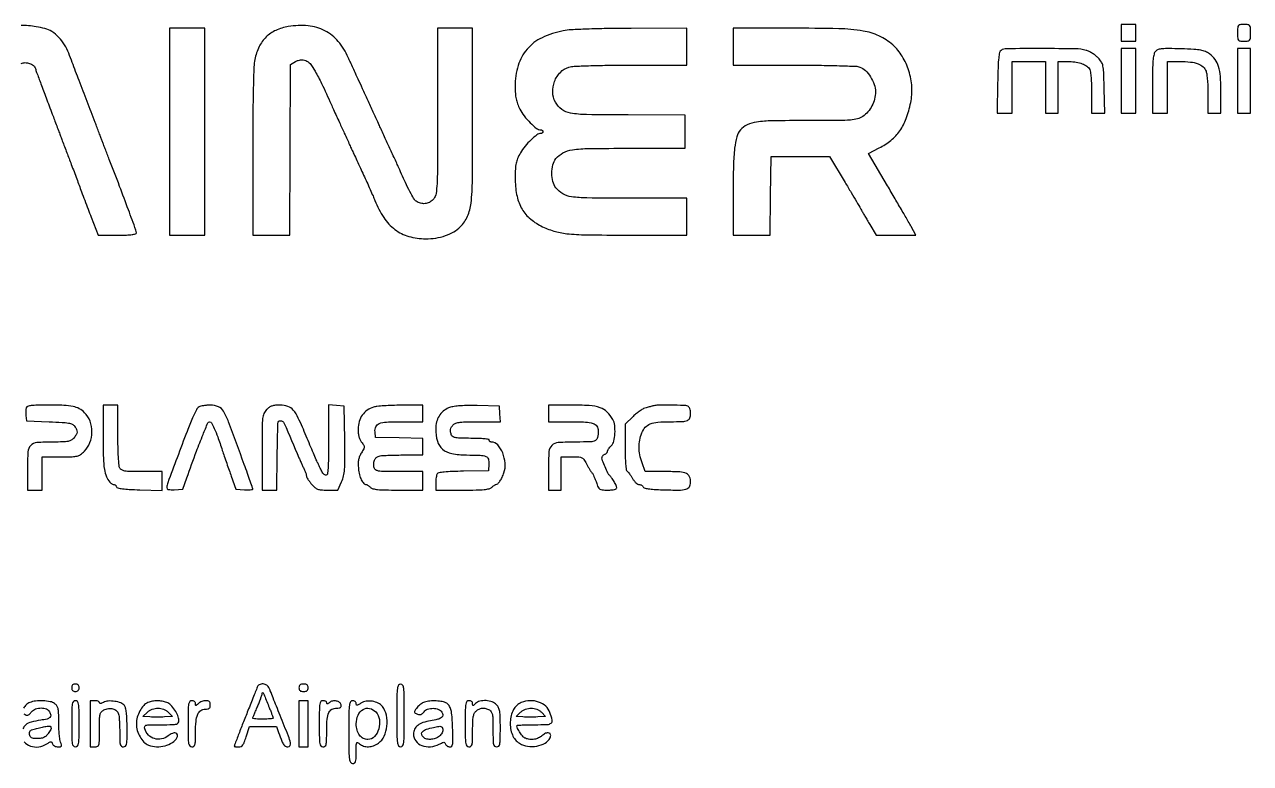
# Model space of a CAD drawing. Extents: x 23 to 201, y 13 to 268.
# Drawn here: x 100 to 156.1, y 234.5 to 268.4 of the extents above; entities that cross this region are included whole.
import ezdxf

# ---------------------------------------------------------------- set-up
doc = ezdxf.new("R2010")
doc.units = 0
doc.header["$MEASUREMENT"] = 0

msp = doc.modelspace()

# ---------------------------------------------------------------- linework, layer by layer
for points in [[(150.165, 267.9705), (150.165, 267.5898), (150.5034, 267.5898), (150.8418, 267.5898), (150.8418, 267.9705), (150.8418, 268.3512), (150.5034, 268.3512), (150.165, 268.3512)], [(106.596, 263.4444), (106.596, 258.7068), (107.3997, 258.7068), (108.2034, 258.7068), (108.2034, 263.4444), (108.2034, 268.182), (107.3997, 268.182), (106.596, 268.182)], [(150.165, 265.7709), (150.165, 264.2904), (150.5034, 264.2904), (150.8418, 264.2904), (150.8418, 265.7709), (150.8418, 267.2514), (150.5034, 267.2514), (150.165, 267.2514)], [(155.4948, 265.7709), (155.4948, 264.2904), (155.7909, 264.2904), (156.087, 264.2904), (156.087, 265.7709), (156.087, 267.2514), (155.7909, 267.2514), (155.4948, 267.2514)], [(112.518, 236.3301), (112.518, 235.2726), (112.7295, 235.2726), (112.941, 235.2726), (112.941, 236.3301), (112.941, 237.3876), (112.7295, 237.3876), (112.518, 237.3876)]]:
    msp.add_lwpolyline(points, close=True)
for points in [[(155.4948, 267.9705, 0.012019), (155.500734, 267.723679, 0.154453), (155.5324, 267.638143, 0.206324), (155.603998, 267.598767, 0.023974), (155.7909, 267.5898, 0.023974), (155.977802, 267.598767, 0.206324), (156.0494, 267.638143, 0.154453), (156.081066, 267.723679, 0.012019), (156.087, 267.9705, 0.012019), (156.081066, 268.217321, 0.154453), (156.0494, 268.302857, 0.206324), (155.977802, 268.342233, 0.023974), (155.7909, 268.3512, 0.023974), (155.603998, 268.342233, 0.206324), (155.5324, 268.302857, 0.154453), (155.500734, 268.217321, 0.012019)], [(112.0308, 268.258192, 0.064279), (111.45793, 268.083851, 0.088464), (111.0148, 267.780512, 0.086694), (110.697768, 267.337463, 0.05929), (110.496984, 266.750705, 0.044112), (110.454449, 266.406904, 0.003193), (110.42711, 265.449342, 0.00383), (110.408712, 264.180411, 0.00171), (110.403, 262.509636), (110.403, 258.7068), (111.248155, 258.7068), (112.09331, 258.7068), (112.115305, 262.616323), (112.1373, 266.525846), (112.364191, 266.653179, -0.038599), (112.484954, 266.709186, -0.06498), (112.593626, 266.734323, -0.065994), (112.703922, 266.730543, -0.041145), (112.829491, 266.698707, -0.14681), (113.024818, 266.558646, -0.032554), (113.25701, 266.213422, -0.021116), (113.554515, 265.648575, -0.005363), (113.988277, 264.707325, 0.000735), (114.099782, 264.459349, 0.000426), (114.234449, 264.161715, 0.000426), (114.369983, 263.863518, 0.000718), (114.484264, 263.6136, -0.000041), (114.595057, 263.372174, -0.000029), (114.719467, 263.100977, -0.000029), (114.838347, 262.841756, -0.000061), (114.930509, 262.6407, 0.000806), (115.029009, 262.42666, 0.00028), (115.171728, 262.118295, 0.000278), (115.329305, 261.778821, 0.000323), (115.479485, 261.4563, -0.002638), (115.627118, 261.135376, -0.002359), (115.777029, 260.800732, -0.002365), (115.908856, 260.498845, -0.007365), (115.993691, 260.293781, 0.051397), (116.403388, 259.507275, 0.085542), (116.913289, 258.963877, 0.09225), (117.545945, 258.648424, 0.069001), (118.318895, 258.538884, 0.040256), (118.784064, 258.574994, 0.044035), (119.223173, 258.685227, 0.047188), (119.606539, 258.860247, 0.065799), (119.905438, 259.089358, 0.092309), (120.235111, 259.569896, 0.076812), (120.396966, 260.168952, 0.025801), (120.459519, 261.228531, 0.001844), (120.4704, 264.178571), (120.4704, 268.182), (119.6667, 268.182), (118.863, 268.182), (118.863, 264.386409, -0.00069), (118.85961, 261.928676, -0.010212), (118.839631, 261.066981, -0.028317), (118.79377, 260.610929, -0.128112), (118.68766, 260.367909, -0.085334), (118.531734, 260.227234, -0.09716), (118.344468, 260.154588, -0.093685), (118.138099, 260.15675, -0.073657), (117.927182, 260.232393, -0.121774), (117.804517, 260.342999, -0.025094), (117.652562, 260.593922, -0.014957), (117.441362, 261.015501, -0.002859), (117.08514, 261.7947, 0.001171), (116.992819, 261.998457, 0.000517), (116.869867, 262.267403, 0.000511), (116.738944, 262.552233, 0.000688), (116.619756, 262.8099, -0.000844), (116.500667, 263.067568, -0.000628), (116.370041, 263.352398, -0.000635), (116.247519, 263.621347, -0.00144), (116.155717, 263.8251, 0.001333), (115.921743, 264.344697, 0.001154), (115.673506, 264.888723, 0.001186), (115.433102, 265.40912, 0.001857), (115.223586, 265.8555, -0.00226), (115.116375, 266.084395, -0.001406), (114.992598, 266.353782, -0.00141), (114.871999, 266.620196, -0.002554), (114.775046, 266.838978, 0.072595), (114.315662, 267.576663, 0.098216), (113.703024, 268.065113, 0.095704), (112.937564, 268.290584, 0.065762)], [(124.6158, 268.062846, 0.065474), (123.651309, 267.747711, 0.103476), (122.962613, 267.221132, 0.106381), (122.554845, 266.474419, 0.072268), (122.415782, 265.512561, 0.016634), (122.426632, 265.193238, 0.035261), (122.46059, 264.948232, 0.038758), (122.526046, 264.725383, 0.024789), (122.634349, 264.478054, 0.049548), (122.829879, 264.16709, 0.032356), (123.111137, 263.84964, 0.02948), (123.400396, 263.594842, 0.167336), (123.591624, 263.529, -0.089207), (123.627351, 263.522575, -0.09508), (123.657712, 263.504149, -0.099877), (123.678024, 263.476675, -0.109824), (123.6852, 263.4444, -0.105836), (123.67829, 263.412121, -0.099299), (123.658691, 263.384651, -0.096207), (123.629405, 263.366238, -0.092633), (123.594955, 263.3598, 0.161757), (123.415565, 263.300205, 0.029285), (123.143336, 263.070899, 0.031568), (122.870981, 262.77802, 0.041329), (122.663665, 262.477171, 0.024247), (122.52886, 262.213282, 0.053539), (122.458463, 261.998573, 0.041974), (122.426149, 261.743365, 0.010241), (122.416994, 261.319004, 0.046225), (122.486347, 260.561458, 0.077986), (122.698215, 259.961252, 0.085503), (123.066458, 259.492209, 0.067176), (123.6006, 259.126416, 0.043362), (124.183494, 258.893839, 0.046917), (124.782602, 258.772884, 0.023177), (125.67363, 258.720158, 0.003098), (127.55565, 258.707804), (130.284, 258.7068), (130.284, 259.5528), (130.284, 260.3988), (127.614899, 260.3988, -0.002508), (125.70642, 260.408375, -0.032926), (125.001781, 260.461933, -0.095051), (124.602828, 260.59913, -0.096176), (124.28487, 260.873819, -0.107268), (124.146736, 261.157748, -0.059906), (124.100748, 261.541043, -0.0599), (124.146937, 261.924374, -0.107143), (124.285216, 262.208421, -0.10718), (124.607659, 262.474945, -0.084254), (125.040613, 262.613192, -0.032102), (125.797912, 262.671457, -0.003151), (127.629432, 262.683), (130.1994, 262.683), (130.1994, 263.4444), (130.1994, 264.2058), (127.59795, 264.209863, -0.003272), (125.681233, 264.225402, -0.039957), (124.951437, 264.294591, -0.114917), (124.550754, 264.465522, -0.11033), (124.259754, 264.798, -0.118411), (124.137169, 265.252446, -0.099134), (124.221806, 265.745889, -0.100979), (124.487455, 266.161464, -0.128108), (124.875391, 266.39714, -0.060304), (125.113128, 266.438104, -0.004427), (125.775968, 266.465508, -0.005438), (126.638139, 266.484125, -0.002679), (127.734665, 266.49), (130.284, 266.49), (130.284, 267.336), (130.284, 268.182), (127.72485, 268.173888, 0.002892), (126.607801, 268.163886, 0.005241), (125.694131, 268.140839, 0.005417), (124.985025, 268.107818, 0.031929)], [(132.399, 267.336), (132.399, 266.49), (135.178176, 266.49, -0.002479), (136.334167, 266.484269, -0.004684), (137.266182, 266.466295, -0.002875), (138.008861, 266.440737, -0.073954), (138.206286, 266.403221, -0.11271), (138.457084, 266.246018, -0.0575), (138.689631, 265.953425, -0.056053), (138.85691, 265.602382, -0.083464), (138.913069, 265.267516, -0.060639), (138.872952, 264.938998, -0.059151), (138.75513, 264.626744, -0.059975), (138.569435, 264.354601, -0.065909), (138.329639, 264.144036, -0.07899), (138.086168, 264.031992, -0.049748), (137.77721, 263.977609, -0.017386), (137.234869, 263.955876, -0.001321), (135.767772, 263.952, 0.003841), (134.188031, 263.939865, 0.031342), (133.468528, 263.88361, 0.073898), (133.044035, 263.757759, 0.10554), (132.73129, 263.521955, 0.11424), (132.566141, 263.210049, 0.036514), (132.468223, 262.691025, 0.022602), (132.41389, 261.896458, 0.00577), (132.399, 260.606136), (132.399, 258.7068), (133.243318, 258.7068), (134.087635, 258.7068), (134.110468, 260.50455), (134.1333, 262.3023), (135.47301, 262.3023), (136.81272, 262.3023), (137.523539, 261.1179, -0.0007), (137.800561, 260.654843, -0.001006), (138.044493, 260.243924, -0.000528), (138.250109, 259.895114, -0.015967), (138.298828, 259.805862, 0.013677), (138.339799, 259.729982, 0.001836), (138.430934, 259.57304, 0.00212), (138.54045, 259.387835, 0.001782), (138.658015, 259.192512), (138.95273, 258.7068), (139.861889, 258.7068), (140.771048, 258.7068), (140.552378, 259.098476, 0.003886), (140.4197, 259.331845, 0.000549), (140.142187, 259.810046, 0.000626), (139.81243, 260.375209, 0.000532), (139.463053, 260.970826), (138.592399, 262.451499), (139.085914, 262.698111, 0.055558), (139.625084, 263.04707, 0.069456), (140.029568, 263.484146, 0.063661), (140.322997, 264.046602, 0.038009), (140.530191, 264.773381, 0.066163), (140.580445, 265.494228, 0.059783), (140.445132, 266.229668, 0.061093), (140.144494, 266.896758, 0.076352), (139.708568, 267.416567, 0.071091), (139.077039, 267.829053, 0.068678), (138.34783, 268.054229, 0.035034), (137.232209, 268.157524, 0.005572), (135.03582, 268.182), (132.399, 268.182)], [(144.666, 267.1687, 0.199974), (144.598244, 267.072365, 0.028406), (144.558523, 266.828431, 0.017713), (144.530578, 266.425263, 0.003366), (144.510671, 265.689496), (144.482242, 264.2904), (144.827921, 264.2904), (145.1736, 264.2904), (145.1736, 265.4748), (145.1736, 266.6592), (145.935, 266.6592), (146.6964, 266.6592), (146.6964, 265.4748), (146.6964, 264.2904), (146.9925, 264.2904), (147.2886, 264.2904), (147.2886, 265.4748), (147.2886, 266.6592), (147.706093, 266.6592, -0.030512), (148.041124, 266.638736, -0.047826), (148.322742, 266.576473, -0.057625), (148.543703, 266.475593, -0.0947), (148.696065, 266.338624, -0.116353), (148.746343, 266.225444, -0.021005), (148.779709, 265.995952, -0.017638), (148.801184, 265.676399, -0.007251), (148.808709, 265.24215), (148.8114, 264.2904), (149.114055, 264.2904), (149.41671, 264.2904), (149.389005, 265.4272, 0.003281), (149.366079, 266.168217, 0.03955), (149.332914, 266.451479, 0.091674), (149.260319, 266.634056, 0.050841), (149.112309, 266.823635, 0.036832), (148.99501, 266.929178, 0.025271), (148.848067, 267.031558, 0.02555), (148.695665, 267.116189, 0.046246), (148.562409, 267.166864, 0.064242), (148.079233, 267.236265, 0.00347), (146.533388, 267.247722, 0.001909), (144.91714, 267.242314, 0.139886)], [(151.745832, 267.128146, 0.131984), (151.669653, 266.996001, 0.041292), (151.628827, 266.769021, 0.020589), (151.608101, 266.387366, 0.00327), (151.6032, 265.637957), (151.6032, 264.2904), (151.9416, 264.2904), (152.28, 264.2904), (152.28, 265.4748), (152.28, 266.6592), (152.845044, 266.6592, -0.025043), (153.339388, 266.634425, -0.06444), (153.687106, 266.55343, -0.095137), (153.918195, 266.412619, -0.125251), (154.053909, 266.207553, -0.053836), (154.087842, 266.061221, -0.009981), (154.115558, 265.785903, -0.010601), (154.134794, 265.461195, -0.009493), (154.1412, 265.123776), (154.1412, 264.2904), (154.4373, 264.2904), (154.7334, 264.2904), (154.7334, 265.252968, 0.016003), (154.710245, 265.976246, 0.056421), (154.628587, 266.433483, 0.085962), (154.470249, 266.752302, 0.080062), (154.2106, 267.008424, 0.056278), (154.0204, 267.113901, 0.054995), (153.809997, 267.17532, 0.029947), (153.499611, 267.210942, 0.005278), (152.913221, 267.236663, 0.004445), (152.341571, 267.250608, 0.027054), (152.046079, 267.239198, 0.055647), (151.866267, 267.202023, 0.118132)], [(111.033655, 250.715945, 0.09284), (110.911526, 250.537525, 0.077349), (110.852204, 250.315161, 0.024943), (110.829768, 249.918075, 0.001641), (110.826, 248.770145), (110.826, 247.032), (111.162533, 247.032), (111.499067, 247.032), (111.522083, 248.61825, -0.003161), (111.553039, 250.104027, -0.437436), (111.673214, 250.209201, -0.26973), (111.839226, 250.08747, -0.002121), (112.518015, 248.5125, 0.002966), (112.5928, 248.339782, 0.003106), (112.668505, 248.170604, 0.002979), (112.735654, 248.025314, 0.013764), (112.777299, 247.942598, -0.026161), (112.807596, 247.878514, -0.021624), (112.833222, 247.807447, -0.022159), (112.851036, 247.740085, -0.05314), (112.856598, 247.688798, 0.11768), (112.870486, 247.631085, 0.020418), (112.925772, 247.532535, 0.021207), (113.001817, 247.420055, 0.017587), (113.091806, 247.30695, 0.031107), (113.242041, 247.151838, 0.094297), (113.366687, 247.075222, 0.075561), (113.525976, 247.040894, 0.015358), (113.815464, 247.032), (114.304114, 247.032), (114.470483, 247.408105, 0.047244), (114.560076, 247.676612, 0.038349), (114.605739, 247.976764, 0.019347), (114.621887, 248.42983, 0.002959), (114.613776, 249.332755), (114.5907, 250.8813), (114.23115, 250.907314), (113.8716, 250.933329), (113.8716, 249.321064, -0.002677), (113.867116, 248.483643, -0.014756), (113.848973, 248.032775, -0.019654), (113.819186, 247.760664, -0.371406), (113.758996, 247.7088, -0.154298), (113.708179, 247.724864, -0.049509), (113.647519, 247.777141, -0.043965), (113.587552, 247.852416, -0.03689), (113.537625, 247.94145, 0.001582), (113.490742, 248.040911, 0.001279), (113.439795, 248.147411, 0.001292), (113.392275, 248.245446, 0.003334), (113.35732, 248.315894, -0.015131), (113.311763, 248.41342, -0.000839), (113.179321, 248.722301, -0.001296), (113.023265, 249.090591, -0.000948), (112.851826, 249.500294, 0.009051), (112.48783, 250.332052, 0.067405), (112.257238, 250.69562, 0.136997), (112.00883, 250.86508, 0.081774), (111.653408, 250.9236, 0.023051), (111.437279, 250.913631, 0.057843), (111.283117, 250.881135, 0.069224), (111.157383, 250.8186, 0.046443)], [(100.030536, 250.803846, 0.058637), (100.01468, 250.74156, 0.020187), (100.006147, 250.64883, 0.019741), (100.004908, 250.54489, 0.021616), (100.012041, 250.444296), (100.0395, 250.2045), (101.082945, 250.1622, -0.00443), (101.672796, 250.133051, -0.029375), (101.965472, 250.098659, -0.06387), (102.137057, 250.044966, -0.128114), (102.246195, 249.95568, -0.047636), (102.335028, 249.805817, -0.128244), (102.357605, 249.68503, -0.121274), (102.318739, 249.564399, -0.040371), (102.208027, 249.413745, -0.083568), (102.088916, 249.315519, -0.083747), (101.9443, 249.261786, -0.041013), (101.715577, 249.237297, -0.00617), (101.253951, 249.2316, 0.018724), (100.510374, 249.203745, 0.185897), (100.233279, 249.072452, 0.175602), (100.107488, 248.785433, 0.01635), (100.0818, 248.000103), (100.0818, 247.032), (100.4202, 247.032), (100.7586, 247.032), (100.7586, 247.7934), (100.7586, 248.5548), (101.598092, 248.5548, 0.005324), (102.134943, 248.560516, 0.052008), (102.35977, 248.588817, 0.098721), (102.515536, 248.659491, 0.040685), (102.692942, 248.810158, 0.106874), (102.946357, 249.203388, 0.088728), (103.036895, 249.693896, 0.089128), (102.951732, 250.183404, 0.109271), (102.702702, 250.573883, 0.071406), (102.457566, 250.757476, 0.074583), (102.17423, 250.861341, 0.042288), (101.755522, 250.910959, 0.008356), (100.99917, 250.9236, 0.00554), (100.530902, 250.918412, 0.025217), (100.259139, 250.898652, 0.042722), (100.095209, 250.863985, 0.231666)], [(103.5504, 249.447081, 0.006162), (103.562049, 248.501886, 0.031296), (103.607897, 247.977555, 0.058641), (103.699993, 247.640779, 0.094486), (103.86062, 247.39155, 0.037101), (103.905322, 247.351083, 0.035163), (103.956291, 247.316864, 0.03718), (104.005761, 247.293172, 0.093346), (104.044907, 247.2858, -0.112532), (104.079489, 247.277917, -0.06997), (104.114264, 247.254736, -0.064596), (104.143955, 247.220478, -0.066189), (104.16363, 247.18005, 0.26606), (104.221596, 247.128176, 0.021183), (104.432416, 247.092516, 0.018731), (104.748457, 247.064713, 0.005716), (105.22818, 247.046065), (106.2576, 247.01783), (106.2576, 247.447915), (106.2576, 247.878), (105.329977, 247.878, -0.004428), (104.788461, 247.882795, -0.035541), (104.540332, 247.904878, -0.087902), (104.40151, 247.95323, -0.143187), (104.314777, 248.041638, -0.102781), (104.279055, 248.162866, -0.006066), (104.252259, 248.547364, -0.008707), (104.23337, 249.018948, -0.005655), (104.2272, 249.564438), (104.2272, 250.9236), (103.8888, 250.9236), (103.5504, 250.9236)], [(107.942758, 250.840231, 0.143461), (107.820968, 250.711212, 0.016046), (107.647278, 250.341811, 0.010644), (107.394912, 249.721065, 0.00176), (106.938158, 248.5125, 0.001108), (106.512212, 247.3656, 0.065178), (106.462992, 247.148769, 0.399356), (106.534049, 247.0585, 0.052554), (106.801511, 247.048057), (107.19862, 247.0743), (107.38376, 247.588663, -0.002107), (107.828712, 248.808681, -0.007794), (108.124758, 249.573044, -0.004474), (108.347928, 250.109764, -0.300041), (108.426864, 250.162025, -0.273906), (108.514643, 250.110253, -0.021607), (108.639822, 249.857603, -0.018726), (108.796271, 249.465173, -0.00549), (109.007156, 248.851357, 0.002221), (109.097864, 248.581609, 0.001294), (109.208935, 248.258834, 0.001294), (109.321852, 247.936135, 0.00219), (109.418314, 247.6665), (109.633106, 247.0743), (110.018053, 247.048515, 0.013542), (110.165646, 247.042637, 0.02258), (110.289922, 247.046669, 0.018804), (110.385203, 247.057692, 0.370139), (110.403, 247.07844, 0.083043), (110.396035, 247.120086, 0.000693), (110.2882, 247.432061, 0.002443), (110.161986, 247.789924, 0.001568), (110.012192, 248.204025, 0.001474), (109.29442, 250.15116, 0.040388), (109.063509, 250.645677, 0.167417), (108.831149, 250.850071, 0.099404), (108.465238, 250.921027, 0.017911), (108.306605, 250.914291, 0.018795), (108.151405, 250.896232, 0.018815), (108.019162, 250.870655, 0.075281)], [(115.930164, 250.830769, 0.085367), (115.643293, 250.691439, 0.084252), (115.417942, 250.46375, 0.081259), (115.274474, 250.166724, 0.072076), (115.2252, 249.826681, 0.025616), (115.235074, 249.634084, 0.039794), (115.265163, 249.470574, 0.046042), (115.315825, 249.333304, 0.059377), (115.387636, 249.219822, -0.024697), (115.483742, 249.088951, -0.15241), (115.506667, 249.00969, -0.120339), (115.483357, 248.922233, -0.01301), (115.377583, 248.740048, 0.038538), (115.294875, 248.579225, 0.05389), (115.248644, 248.424466, 0.046147), (115.232475, 248.246065, 0.020226), (115.242521, 248.008682, 0.039364), (115.287719, 247.731123, 0.056479), (115.373777, 247.49751, 0.071916), (115.484972, 247.338204, 0.207356), (115.6059, 247.2858, -0.129855), (115.634603, 247.278218, -0.023553), (115.681587, 247.248523, -0.023967), (115.734613, 247.207484, -0.019709), (115.787186, 247.1589, 0.13875), (115.902316, 247.094552, 0.033457), (116.119854, 247.057875, 0.020415), (116.464318, 247.037418, 0.004624), (117.050143, 247.032), (118.1862, 247.032), (118.1862, 247.455), (118.1862, 247.878), (117.096267, 247.878, -0.003025), (116.427318, 247.882047, -0.034011), (116.162643, 247.903292, -0.106891), (116.029942, 247.953402, -0.187394), (115.962087, 248.0472, -0.067074), (115.939293, 248.233371, -0.094886), (115.972602, 248.396579, -0.110367), (116.057978, 248.518635, -0.120194), (116.184772, 248.588123, -0.049083), (116.301268, 248.607403, -0.005013), (116.580833, 248.623045, -0.006223), (116.915137, 248.634222, -0.004927), (117.27675, 248.638245), (118.1862, 248.6394), (118.1862, 249.017572), (118.1862, 249.395745), (117.10755, 249.419422), (116.0289, 249.4431), (116.000492, 249.692728, -0.13407), (116.03754, 249.932596, -0.199098), (116.189934, 250.076845, -0.080117), (116.523892, 250.146283, -0.011278), (117.22947, 250.1622), (118.1862, 250.1622), (118.1862, 250.5429), (118.1862, 250.9236), (117.19215, 250.91597, 0.006916), (116.791923, 250.907361, 0.008019), (116.411396, 250.887795, 0.007258), (116.090378, 250.861436, 0.046375)], [(119.36632, 250.791328, 0.076136), (119.119259, 250.639979, 0.07938), (118.932897, 250.423494, 0.076044), (118.817641, 250.151294, 0.062265), (118.7784, 249.837404, 0.06919), (118.856939, 249.272564, 0.148638), (119.092396, 248.906375, 0.129484), (119.517815, 248.702598, 0.046892), (120.189888, 248.638245, -0.008758), (120.81786, 248.626147, -0.086491), (121.075294, 248.571457, -0.222236), (121.189254, 248.449508, -0.099726), (121.215099, 248.226519), (121.1895, 247.9203), (120.050799, 247.896571, 0.005439), (119.532129, 247.880117, 0.015601), (119.172725, 247.853548, 0.015363), (118.921237, 247.819207, 0.212705), (118.846544, 247.769671, 0.08241), (118.821093, 247.709738, 0.019865), (118.799867, 247.603614, 0.019858), (118.785011, 247.478272, 0.018547), (118.779695, 247.34925), (118.7784, 247.032), (119.999057, 247.032, 0.004168), (120.63344, 247.037289, 0.019307), (120.999519, 247.057548, 0.031828), (121.228627, 247.09394, 0.142002), (121.346614, 247.1589, -0.019709), (121.399187, 247.207484, -0.023967), (121.452213, 247.248523, -0.023553), (121.499197, 247.278218, -0.129855), (121.5279, 247.2858, 0.189305), (121.61868, 247.321448, 0.052814), (121.720864, 247.438685, 0.04386), (121.820384, 247.611016, 0.029326), (121.904367, 247.822873, 0.100135), (121.956704, 248.259977, 0.075845), (121.845444, 248.731264, 0.08541), (121.619157, 249.097351, 0.207958), (121.33755, 249.228785, -0.078091), (121.297152, 249.23624, -0.088334), (121.262864, 249.255624, -0.097858), (121.23992, 249.283712, -0.123077), (121.2318, 249.3162, 0.370553), (121.200836, 249.352244, 0.012649), (121.001413, 249.377512, 0.017026), (120.73615, 249.395229, 0.008161), (120.394851, 249.4008, -0.005748), (119.948952, 249.405927, -0.031643), (119.709536, 249.426629, -0.0653), (119.572079, 249.466146, -0.201158), (119.506551, 249.534619, -0.045963), (119.464343, 249.684476, -0.086757), (119.463141, 249.809682, -0.093967), (119.503952, 249.921186, -0.061866), (119.588143, 250.029257, -0.127557), (119.702597, 250.096572, -0.040652), (119.898012, 250.135504, -0.023574), (120.20696, 250.156624, -0.005279), (120.735107, 250.1622), (121.749129, 250.1622), (121.723114, 250.52175), (121.6971, 250.8813), (120.6819, 250.899397, 0.006924), (120.185051, 250.901373, 0.018024), (119.827899, 250.884962, 0.024863), (119.562762, 250.849846, 0.054117)], [(123.939, 250.5429), (123.939, 250.1622), (124.917462, 250.1622, -0.01003), (125.635675, 250.147791, -0.067711), (125.985307, 250.085852, -0.167509), (126.15747, 249.957003, -0.150208), (126.2232, 249.743143, -0.049412), (126.192913, 249.43742, -0.229576), (126.088719, 249.300022, -0.110048), (125.862807, 249.241992, -0.008055), (125.217773, 249.2316, 0.015288), (124.389768, 249.206277, 0.178206), (124.098252, 249.078235, 0.186203), (123.965954, 248.794306, 0.016965), (123.939, 248.000103), (123.939, 247.032), (124.2351, 247.032), (124.5312, 247.032), (124.5312, 247.7934), (124.5312, 248.5548), (125.025478, 248.5548, -0.011639), (125.34063, 248.547463, -0.100969), (125.475951, 248.513225, -0.136043), (125.569048, 248.431657, -0.027177), (125.681128, 248.238841, 0.00892), (125.749404, 248.110849, 0.009383), (125.821098, 247.987539, 0.009085), (125.886802, 247.883569, 0.040997), (125.931015, 247.827032, -0.065222), (125.972389, 247.768509, -0.013966), (126.027421, 247.656647, -0.014369), (126.084238, 247.522458, -0.013254), (126.134906, 247.381592, 0.020485), (126.21709, 247.163079, 0.146659), (126.288278, 247.077167, 0.132177), (126.398372, 247.040098, 0.015488), (126.659741, 247.032, 0.016796), (126.842393, 247.038137, 0.047758), (126.967921, 247.058733, 0.081181), (127.043568, 247.092521, 0.25234), (127.0692, 247.140076, 0.116137), (127.046003, 247.238598, 0.016972), (126.94746, 247.420527, 0.019945), (126.832999, 247.599009, 0.057566), (126.735704, 247.7088, -0.099259), (126.660266, 247.809644, -0.009476), (126.532794, 248.090967, -0.009832), (126.416522, 248.376403, -0.09205), (126.3924, 248.506319, -0.09843), (126.401861, 248.553913, -0.066862), (126.429677, 248.601827, -0.063951), (126.470787, 248.642786, -0.072482), (126.5193, 248.669994, 0.055615), (126.567831, 248.695107, 0.05786), (126.608923, 248.730016, 0.064334), (126.636876, 248.768966, 0.12413), (126.6462, 248.805945, -0.118742), (126.656912, 248.850417, -0.027621), (126.695902, 248.917271, -0.02698), (126.750633, 248.991219, -0.023579), (126.8154, 249.0624, 0.137388), (126.932634, 249.270843, 0.044697), (126.985896, 249.623421, 0.044949), (126.975068, 249.993617, 0.093349), (126.888557, 250.268182, 0.079398), (126.631423, 250.606522, 0.110189), (126.306456, 250.802635, 0.066588), (125.809918, 250.898389, 0.014382), (124.933609, 250.9236), (123.939, 250.9236)], [(128.7189, 250.882021, -0.015476), (128.672154, 250.868019, -0.003612), (128.592888, 250.847539, -0.003721), (128.50129, 250.825299, -0.003643), (128.408724, 250.804264, 0.073376), (128.29772, 250.762145, 0.021593), (128.142272, 250.66634, 0.021179), (127.974619, 250.542073, 0.021303), (127.818422, 250.404299), (127.453696, 250.053871), (127.451798, 249.005255, 0.006461), (127.456744, 248.560187, 0.014028), (127.474541, 248.21882, 0.010669), (127.50079, 247.961035, 0.218726), (127.540871, 247.896169, -0.07096), (127.585861, 247.856043, -0.014644), (127.652096, 247.772696, -0.015123), (127.723862, 247.670445, -0.013732), (127.791762, 247.56075, 0.036067), (127.863576, 247.455533, 0.041084), (127.946978, 247.366567, 0.045313), (128.029242, 247.304678, 0.139498), (128.09559, 247.2858, -0.068245), (128.153234, 247.277895, -0.065306), (128.207559, 247.254736, -0.070166), (128.250485, 247.220481, -0.109454), (128.274674, 247.18005, 0.255453), (128.329026, 247.129467, 0.025102), (128.510629, 247.092827, 0.021493), (128.780317, 247.064157, 0.007289), (129.17443, 247.045085, 0.007571), (129.910718, 247.031361, 0.064646), (130.237475, 247.072624, 0.181997), (130.393153, 247.182541, 0.150103), (130.4532, 247.378055, 0.096156), (130.401576, 247.644013, 0.197753), (130.255891, 247.793083, 0.090173), (129.954688, 247.862514, 0.011675), (129.291555, 247.878), (128.371625, 247.878), (128.227594, 248.27985, -0.036515), (128.126111, 248.644888, -0.047846), (128.090696, 248.989044, -0.050154), (128.121697, 249.320356, -0.046806), (128.218127, 249.646992, -0.086756), (128.377501, 249.904798, -0.117883), (128.601004, 250.060791, -0.074903), (128.947963, 250.14025, -0.018904), (129.528305, 250.1622, 0.009572), (130.075064, 250.172669, 0.088276), (130.305745, 250.222895, 0.207013), (130.414975, 250.335077, 0.091202), (130.4532, 250.5429, 0.036033), (130.444503, 250.663418, 0.060541), (130.417962, 250.761216, 0.077096), (130.375547, 250.832003, 0.128367), (130.319381, 250.872249, 0.086284), (130.141641, 250.907218, 0.004004), (129.524882, 250.915924, 0.004295), (128.911545, 250.914401, 0.077882)], [(102.1122, 237.9798, 0.072254), (102.122931, 237.905931, 0.124864), (102.1545, 237.8529, 0.124864), (102.207531, 237.821331, 0.072254), (102.2814, 237.8106, 0.072254), (102.355269, 237.821331, 0.124864), (102.4083, 237.8529, 0.124864), (102.439869, 237.905931, 0.072254), (102.4506, 237.9798, 0.072254), (102.439869, 238.053669, 0.124864), (102.4083, 238.1067, 0.124864), (102.355269, 238.138269, 0.072254), (102.2814, 238.149, 0.072254), (102.207531, 238.138269, 0.124864), (102.1545, 238.1067, 0.124864), (102.122931, 238.053669, 0.072254)], [(110.604009, 238.00095, -0.014994), (110.570049, 237.905044, -0.001129), (110.469541, 237.647877, -0.001559), (110.347986, 237.341721, -0.001185), (110.212919, 237.0069, 0.002257), (109.977833, 236.420518, 0.002722), (109.762505, 235.867542, 0.000698), (109.56902, 235.360424, 0.091024), (109.557, 235.294944, 0.368908), (109.564579, 235.28607, 0.011454), (109.615726, 235.279164, 0.01734), (109.680269, 235.274208, 0.010489), (109.756919, 235.2726, 0.101608), (109.866715, 235.295145, 0.132258), (109.946954, 235.358459, 0.070528), (110.016592, 235.486248, 0.013348), (110.103193, 235.7379), (110.249548, 236.2032), (110.86591, 236.2032), (111.482273, 236.2032), (111.584851, 235.92825, 0.004962), (111.738861, 235.527629, 0.050777), (111.820574, 235.370057, 0.135445), (111.901932, 235.298459, 0.113592), (112.014287, 235.2726, 0.269164), (112.113123, 235.329962, 0.193006), (112.131067, 235.45941, 0.032919), (112.034339, 235.762006, 0.001716), (111.656869, 236.7108, -0.000167), (111.488707, 237.129702, -0.000218), (111.334951, 237.513575, -0.000162), (111.206305, 237.835462, -0.001985), (111.157684, 237.95865, 0.156675), (111.049238, 238.091999, 0.125896), (110.873221, 238.151645, 0.138624), (110.70255, 238.117183, 0.198996)], [(112.518, 237.9798, 0.07578), (112.530061, 237.900677, 0.149477), (112.565587, 237.84867, 0.124434), (112.629438, 237.819607, 0.044917), (112.7295, 237.8106, 0.044917), (112.829562, 237.819607, 0.124434), (112.893412, 237.84867, 0.149477), (112.928939, 237.900677, 0.07578), (112.941, 237.9798, 0.07578), (112.928939, 238.058923, 0.149477), (112.893412, 238.11093, 0.124434), (112.829562, 238.139993, 0.044917), (112.7295, 238.149, 0.044917), (112.629438, 238.139993, 0.124434), (112.565587, 238.11093, 0.149477), (112.530061, 238.058923, 0.07578)], [(117.0018, 236.7108, 0.001893), (117.005261, 235.796767, 0.027391), (117.025438, 235.473525, 0.106183), (117.075524, 235.326668, 0.263491), (117.171, 235.2726, 0.263491), (117.266476, 235.326668, 0.106183), (117.316562, 235.473525, 0.027391), (117.336739, 235.796767, 0.001893), (117.3402, 236.7108, 0.001893), (117.336739, 237.624833, 0.027391), (117.316562, 237.948075, 0.106183), (117.266476, 238.094932, 0.263491), (117.171, 238.149, 0.263491), (117.075524, 238.094932, 0.106183), (117.025438, 237.948075, 0.027391), (117.005261, 237.624833, 0.001893)], [(111.156319, 237.075817, -0.003521), (111.224245, 236.904265, -0.005123), (111.281524, 236.751965, -0.002666), (111.327939, 236.622462, -0.084907), (111.3336, 236.589367, -0.373381), (111.317097, 236.570348, -0.009774), (111.196918, 236.555631, -0.015945), (111.046702, 236.545037, -0.009632), (110.8683, 236.5416, -0.00804), (110.689893, 236.544469, -0.01334), (110.539682, 236.553317, -0.006944), (110.417247, 236.565528, -0.381407), (110.403, 236.581488, -0.095368), (110.408466, 236.609884, -0.001808), (110.465128, 236.750141, -0.00433), (110.533449, 236.913455, -0.002878), (110.6145, 237.099615, 0.008807), (110.695898, 237.292799, 0.010505), (110.765554, 237.477768, 0.009376), (110.817866, 237.635419, 0.0651), (110.831726, 237.715377, -0.196964), (110.849762, 237.754646, -0.499326), (110.875821, 237.75004, -0.020682), (110.937894, 237.614081, -0.00072)], [(102.1122, 236.3301, 0.002827), (102.115931, 235.670141, 0.036854), (102.136734, 235.425938, 0.138781), (102.187994, 235.315468, 0.218517), (102.2814, 235.2726, 0.218517), (102.374806, 235.315468, 0.138781), (102.426066, 235.425938, 0.036854), (102.446869, 235.670141, 0.002827), (102.4506, 236.3301, 0.002827), (102.446869, 236.990059, 0.036854), (102.426066, 237.234263, 0.138781), (102.374806, 237.344732, 0.218517), (102.2814, 237.3876, 0.218517), (102.187994, 237.344732, 0.138781), (102.136734, 237.234263, 0.036854), (102.115931, 236.990059, 0.002827)], [(102.9582, 236.3301), (102.9582, 235.2726), (103.1697, 235.2726, 0.107868), (103.292478, 235.299399, 0.223413), (103.354383, 235.37269, 0.06202), (103.377539, 235.53955, 0.003503), (103.3812, 236.062004, -0.004995), (103.386096, 236.552098, -0.051088), (103.410781, 236.75332, -0.125699), (103.470501, 236.869663, -0.089003), (103.586182, 236.961112, -0.090634), (103.792103, 237.027215, -0.100276), (104.000474, 237.012598, -0.113886), (104.167132, 236.922263, -0.147425), (104.258236, 236.775175, -0.042666), (104.278251, 236.66297, -0.007361), (104.294773, 236.44749, -0.007964), (104.306442, 236.193293, -0.007046), (104.310645, 235.92825, 0.005637), (104.315753, 235.53645, 0.057537), (104.338263, 235.375851, 0.177967), (104.389921, 235.301379, 0.154231), (104.481, 235.2726, 0.19), (104.573311, 235.308992, 0.158825), (104.624588, 235.401807, 0.044538), (104.645222, 235.60603, 0.003695), (104.647509, 236.13975, 0.007993), (104.63977, 236.545146, 0.020521), (104.617474, 236.837522, 0.026804), (104.581633, 237.045393, 0.106437), (104.527192, 237.162117, 0.142059), (104.364249, 237.283456, 0.051597), (104.082685, 237.356777, 0.051407), (103.783934, 237.371404, 0.109837), (103.562596, 237.309527, -0.025029), (103.483067, 237.271955, -0.084943), (103.427303, 237.259378, -0.192316), (103.394836, 237.270414, -0.219201), (103.3812, 237.300023, 0.22098), (103.365626, 237.333542, 0.077222), (103.319072, 237.361874, 0.058719), (103.250686, 237.38119, 0.039514), (103.1697, 237.3876), (102.9582, 237.3876)], [(105.602485, 237.300561, 0.113904), (105.407711, 237.164693, 0.059087), (105.23525, 236.921496, 0.056054), (105.114679, 236.625491, 0.068813), (105.073832, 236.3301, 0.069143), (105.115952, 236.026972, 0.060375), (105.239759, 235.731454, 0.064014), (105.420043, 235.491922, 0.109037), (105.628646, 235.355091, 0.082103), (105.996435, 235.280735, 0.071632), (106.38723, 235.32286, 0.077018), (106.723064, 235.466485, 0.131129), (106.930343, 235.688019, 0.164318), (106.953055, 235.823854, 0.304207), (106.87993, 235.902243, 0.156985), (106.720339, 235.889138, 0.068396), (106.534776, 235.780429, -0.114008), (106.226973, 235.635716, -0.125188), (105.898026, 235.647772, -0.128423), (105.620902, 235.814325, -0.123421), (105.45555, 236.09745, -0.135373), (105.454053, 236.20533, -0.27361), (105.512307, 236.263122, -0.058825), (105.676416, 236.284537, -0.00306), (106.209599, 236.2878, 0.003683), (106.727353, 236.291613, 0.054136), (106.907908, 236.313916, 0.197314), (106.987989, 236.371169, 0.141469), (107.018684, 236.47815, 0.098969), (106.973398, 236.702754, 0.048775), (106.834781, 236.960319, 0.04887), (106.650222, 237.184458, 0.105629), (106.463554, 237.305109, 0.049966), (106.256447, 237.360974, 0.042251), (106.030213, 237.378923, 0.042451), (105.805383, 237.358604, 0.051867)], [(106.53255, 236.85885), (106.7229, 236.6685), (106.361114, 236.642376, -0.010899), (106.19974, 236.634255, -0.007122), (106.013372, 236.6316, -0.007163), (105.831546, 236.634206, -0.01359), (105.685353, 236.642376), (105.371378, 236.6685), (105.576641, 236.85885, -0.049378), (105.68066, 236.937769, -0.044193), (105.801975, 236.998183, -0.044184), (105.932043, 237.036347, -0.049313), (106.062052, 237.0492, -0.04802), (106.192828, 237.036611, -0.048164), (106.318664, 236.999309, -0.048719), (106.433714, 236.939148, -0.051604)], [(107.442, 236.3301, 0.002827), (107.445731, 235.670141, 0.036854), (107.466534, 235.425938, 0.138781), (107.517794, 235.315468, 0.218517), (107.6112, 235.2726, 0.154243), (107.70228, 235.301382, 0.17792), (107.753948, 235.375862, 0.057533), (107.776483, 235.536474, 0.005639), (107.781647, 235.92825, -0.021795), (107.805041, 236.442213, -0.07633), (107.884092, 236.763255, -0.139649), (108.02412, 236.939531, -0.1605), (108.228439, 237.003565, 0.037142), (108.345187, 237.01054, 0.140942), (108.411434, 237.039646, 0.164761), (108.446253, 237.096411, 0.055962), (108.4572, 237.193915, 0.055353), (108.446701, 237.288461, 0.149524), (108.413615, 237.346512, 0.141925), (108.352407, 237.377907, 0.048032), (108.251743, 237.3876, 0.054969), (108.163334, 237.377851, 0.038689), (108.067587, 237.348548, 0.039129), (107.979223, 237.305585, 0.063743), (107.913343, 237.254657, -0.008694), (107.831853, 237.175953, -0.18989), (107.80155, 237.164014, -0.385629), (107.784091, 237.179832, -0.024648), (107.7804, 237.254657, 0.119287), (107.767757, 237.306899, 0.107897), (107.732332, 237.349832, 0.094927), (107.677878, 237.377952, 0.071973), (107.6112, 237.3876, 0.218517), (107.517794, 237.344732, 0.138781), (107.466534, 237.234263, 0.036854), (107.445731, 236.990059, 0.002827)], [(113.4486, 236.3301, 0.002827), (113.452331, 235.670141, 0.036854), (113.473134, 235.425938, 0.138781), (113.524394, 235.315468, 0.218517), (113.6178, 235.2726, 0.16939), (113.709471, 235.304573, 0.169456), (113.761353, 235.386618, 0.051464), (113.783843, 235.565125, 0.004713), (113.789691, 236.01285, -0.017573), (113.81045, 236.547924, -0.085555), (113.883659, 236.841213, -0.166824), (114.023905, 236.992995, -0.124202), (114.24668, 237.0492, 0.031946), (114.357473, 237.056286, 0.127275), (114.420162, 237.081392, 0.192719), (114.448453, 237.126929, 0.09112), (114.447989, 237.19725, 0.195591), (114.377864, 237.305545, 0.106131), (114.229337, 237.368058, 0.095217), (114.053504, 237.367539, 0.125633), (113.909243, 237.299135, -0.024112), (113.851681, 237.255873, -0.136646), (113.815673, 237.243753, -0.3088), (113.794832, 237.256415, -0.106862), (113.787, 237.292641, 0.173281), (113.774054, 237.328875, 0.093538), (113.737297, 237.359706, 0.073876), (113.682529, 237.380567, 0.054166), (113.6178, 237.3876, 0.218517), (113.524394, 237.344732, 0.138781), (113.473134, 237.234263, 0.036854), (113.452331, 236.990059, 0.002827)], [(114.8022, 235.9494, 0.001893), (114.805661, 235.035367, 0.027391), (114.825838, 234.712125, 0.106183), (114.875924, 234.565268, 0.263491), (114.9714, 234.5112, 0.128966), (115.061282, 234.534775, 0.188069), (115.112578, 234.597439, 0.070556), (115.135698, 234.729513, 0.008105), (115.1406, 235.031912, -0.004044), (115.143305, 235.366333, -0.09272), (115.162347, 235.459749, -0.445513), (115.206001, 235.475514, -0.061049), (115.295311, 235.412612, 0.107679), (115.475232, 235.30935, 0.086485), (115.696951, 235.279468, 0.078433), (115.935098, 235.326535, 0.066876), (116.161775, 235.446055, 0.132834), (116.417645, 235.757405, 0.079532), (116.543913, 236.222597, 0.077444), (116.520014, 236.717369, 0.111797), (116.339867, 237.114867, 0.115416), (116.149652, 237.272755, 0.076999), (115.878811, 237.359301, 0.076239), (115.591591, 237.36028, 0.108236), (115.353738, 237.269553, -0.01019), (115.230516, 237.192357, -0.12277), (115.177359, 237.176207, -0.346307), (115.14973, 237.19577, -0.072104), (115.1406, 237.25875, 0.126923), (115.127739, 237.308597, 0.104116), (115.091677, 237.350344, 0.090895), (115.03702, 237.378076, 0.072189), (114.9714, 237.3876, 0.263491), (114.875924, 237.333532, 0.106183), (114.825838, 237.186675, 0.027391), (114.805661, 236.863433, 0.001893)], [(116.036938, 236.871118, -0.149493), (116.199727, 236.524232, -0.105371), (116.170274, 236.091625, -0.116908), (115.973925, 235.741179, -0.209834), (115.677388, 235.611, -0.117668), (115.460203, 235.662829, -0.115214), (115.287867, 235.807379, -0.097551), (115.17783, 236.03578, -0.063704), (115.1406, 236.326804, -0.102763), (115.222655, 236.72183, -0.155085), (115.451884, 236.984599, -0.191712), (115.752608, 237.035266, -0.157104)], [(118.216402, 237.303712, 0.051704), (118.137117, 237.26174, 0.027548), (118.04835, 237.194918, 0.027111), (117.964307, 237.115904, 0.03777), (117.898897, 237.036086, 0.01561), (117.819525, 236.914885, 0.181922), (117.809088, 236.860224, 0.238008), (117.838758, 236.820254, 0.027658), (117.944133, 236.774503, 0.058386), (118.037601, 236.75186, 0.116319), (118.112841, 236.760213, 0.108368), (118.179872, 236.802057, 0.046492), (118.248527, 236.882919, -0.16378), (118.409679, 237.001683, -0.08447), (118.660471, 237.037508, -0.084432), (118.909111, 236.988369, -0.163349), (119.06403, 236.861179, -0.149673), (119.100893, 236.723935, -0.226916), (119.044719, 236.616302, -0.100858), (118.87046, 236.533738, -0.021166), (118.538002, 236.466655, 0.041887), (118.197183, 236.383068, 0.086224), (117.956438, 236.252716, 0.112922), (117.814055, 236.075787, 0.11367), (117.7632, 235.854984, 0.163245), (117.868029, 235.542463, 0.139316), (118.146586, 235.33216, 0.116728), (118.537846, 235.278053, 0.095858), (118.943553, 235.397407, -0.013081), (119.083181, 235.465043, -0.106634), (119.15212, 235.479914, -0.222963), (119.196732, 235.45898, -0.081905), (119.232797, 235.397407, 0.094731), (119.262402, 235.34969, 0.066835), (119.311075, 235.309262, 0.064649), (119.37059, 235.281929, 0.075496), (119.432022, 235.2726, 0.198044), (119.510745, 235.305054, 0.153304), (119.554362, 235.387921, 0.0485), (119.569022, 235.563422, 0.005246), (119.559217, 235.97055, 0.006526), (119.526895, 236.648775, 0.044503), (119.477013, 236.979673, 0.100422), (119.388212, 237.168917, 0.126762), (119.238313, 237.290061, 0.068964), (119.020049, 237.355151, 0.034702), (118.733007, 237.378953, 0.03466), (118.443394, 237.362737, 0.064674)], [(120.132, 236.3301, 0.002827), (120.135731, 235.670141, 0.036854), (120.156534, 235.425938, 0.138781), (120.207794, 235.315468, 0.218517), (120.3012, 235.2726, 0.170477), (120.392878, 235.304793, 0.169857), (120.444468, 235.387286, 0.051035), (120.466222, 235.567101, 0.004604), (120.4704, 236.020888, -0.007568), (120.476491, 236.423291, -0.035556), (120.49988, 236.653269, -0.064926), (120.54612, 236.801643, -0.101208), (120.625111, 236.909188, -0.071009), (120.763032, 237.002291, -0.091899), (120.909935, 237.042745, -0.087105), (121.067627, 237.028779, -0.057385), (121.237362, 236.961623, -0.132634), (121.32453, 236.879579, -0.092707), (121.373215, 236.752956, -0.03997), (121.395865, 236.532267, -0.005595), (121.401, 236.073323, 0.004169), (121.405075, 235.584598, 0.047929), (121.426619, 235.39384, 0.164611), (121.47821, 235.306699, 0.179377), (121.5702, 235.2726, 0.191047), (121.662597, 235.309242, 0.15731), (121.714148, 235.402793, 0.044236), (121.735443, 235.608478, 0.003688), (121.7394, 236.144948, 0.005875), (121.733583, 236.640003, 0.034562), (121.709579, 236.898493, 0.067322), (121.658596, 237.065592, 0.080033), (121.566904, 237.202448, 0.122537), (121.367017, 237.332527, 0.069844), (121.082524, 237.388302, 0.070895), (120.799158, 237.363466, 0.14001), (120.603343, 237.254657, -0.008694), (120.521853, 237.175953, -0.18989), (120.49155, 237.164014, -0.385629), (120.474091, 237.179832, -0.024648), (120.4704, 237.254657, 0.119287), (120.457757, 237.306899, 0.107897), (120.422332, 237.349832, 0.094927), (120.367878, 237.377952, 0.071973), (120.3012, 237.3876, 0.218517), (120.207794, 237.344732, 0.138781), (120.156534, 237.234263, 0.036854), (120.135731, 236.990059, 0.002827)], [(122.696082, 237.302188, 0.181288), (122.340057, 236.976059, 0.10722), (122.191818, 236.411754, 0.104338), (122.289478, 235.824013, 0.164112), (122.615272, 235.435569, 0.099768), (122.986632, 235.300563, 0.082105), (123.409053, 235.30649, 0.087245), (123.783978, 235.444166, 0.139246), (124.019543, 235.688019, 0.166009), (124.042134, 235.825924, 0.297472), (123.967327, 235.907047, 0.168683), (123.812091, 235.893569, 0.083534), (123.645446, 235.782592, -0.083471), (123.4897, 235.678844, -0.066533), (123.295887, 235.621386, -0.064113), (123.086528, 235.615672, -0.066509), (122.88529, 235.663552, -0.12992), (122.784027, 235.736581, -0.025107), (122.648463, 235.91965, -0.025479), (122.531851, 236.115854, -0.121924), (122.5008, 236.241299, -0.393641), (122.518289, 236.260071, -0.003238), (122.736887, 236.27414, -0.009025), (122.99633, 236.284457, -0.005424), (123.3045, 236.2878, 0.008706), (123.891112, 236.298015, 0.159109), (124.064244, 236.361291, 0.291089), (124.112294, 236.497861, 0.029698), (124.010376, 236.842415, 0.122796), (123.814958, 237.133431, 0.099973), (123.491179, 237.32567, 0.092538), (123.095186, 237.386316, 0.087809)], [(123.62175, 236.85885), (123.8121, 236.6685), (123.450314, 236.642376, -0.010899), (123.28894, 236.634255, -0.007122), (123.102572, 236.6316, -0.007163), (122.920746, 236.634206, -0.01359), (122.774553, 236.642376), (122.460578, 236.6685), (122.665841, 236.85885, -0.049378), (122.76986, 236.937769, -0.044193), (122.891175, 236.998183, -0.044184), (123.021243, 237.036347, -0.049313), (123.151252, 237.0492, -0.04802), (123.282028, 237.036611, -0.048164), (123.407864, 236.999309, -0.048719), (123.522914, 236.939148, -0.051604)], [(101.034392, 235.877183, -0.045517), (100.935209, 235.766864, -0.081139), (100.833737, 235.699567, -0.073875), (100.709503, 235.664355, -0.032189), (100.53797, 235.6533, -0.020279), (100.360337, 235.660507, -0.101207), (100.265065, 235.688196, -0.161248), (100.21132, 235.744013, -0.076523), (100.182058, 235.84066, -0.066743), (100.181304, 235.935362, -0.149623), (100.210487, 236.000298, -0.121086), (100.27619, 236.046257, -0.036545), (100.393558, 236.082092, 0.001221), (100.503036, 236.107231, 0.00068), (100.636299, 236.138365, 0.000678), (100.771045, 236.170232, 0.001099), (100.8855, 236.19773, -0.049103), (101.078694, 236.224927, -0.303234), (101.16011, 236.175334, -0.238374), (101.156521, 236.067194, -0.035049)], [(118.946462, 235.762267, -0.087223), (118.756714, 235.656962, -0.076505), (118.533442, 235.616349, -0.083295), (118.326347, 235.645318, -0.144208), (118.183224, 235.741485, -0.172204), (118.136484, 235.868874, -0.22229), (118.187441, 235.980906, -0.099042), (118.360857, 236.077684, -0.02457), (118.676565, 236.162497, -0.009081), (118.915946, 236.209816, -0.091552), (119.017214, 236.209248, -0.219663), (119.071795, 236.170229, -0.086239), (119.103884, 236.081114, -0.097288), (119.102307, 236.003765, -0.061141), (119.072353, 235.91813, -0.055883), (119.018597, 235.834311, -0.052103)]]:
    msp.add_lwpolyline(points, format="xyb", close=True)
for points in [[(99.794282, 266.563117, -0.105902), (99.982383, 266.604491, -0.086565), (100.185947, 266.570132, -0.091644), (100.35599, 266.472165, -0.141626), (100.448855, 266.331637, 0.012563), (100.507061, 266.160418, 0.000713), (100.70084, 265.636471, 0.001051), (100.940528, 264.995356, 0.000663), (101.22282, 264.2481, -0.000405), (101.320311, 263.990434, -0.000301), (101.427622, 263.705603, -0.000304), (101.528572, 263.436666, -0.000687), (101.6046, 263.2329, 0.001142), (101.680837, 263.02914, 0.000504), (101.782473, 262.760198, 0.000499), (101.890767, 262.475367, 0.000672), (101.989425, 262.2177, -0.001259), (102.093393, 261.945207, -0.000703), (102.218626, 261.613074, -0.000702), (102.344302, 261.276906, -0.00114), (102.449989, 260.991, 0.001588), (102.561769, 260.689441, 0.000748), (102.707978, 260.300585, 0.000741), (102.862315, 259.893793, 0.001045), (103.001194, 259.53165), (103.319494, 258.7068), (104.196347, 258.7068, 0.006015), (104.618561, 258.71188, 0.02399), (104.876683, 258.730504, 0.036193), (105.033964, 258.761137, 0.338231), (105.073356, 258.81255, 0.088381), (105.051344, 258.937171, 0.000731), (104.708157, 259.869819, 0.002586), (104.306646, 260.939031, 0.001662), (103.83034, 262.1754, -0.000948), (103.740488, 262.407645, -0.00083), (103.647429, 262.650746, -0.000834), (103.564099, 262.870621, -0.002494), (103.5081, 263.0214, 0.002122), (103.452227, 263.172185, 0.000711), (103.369335, 263.392054, 0.000707), (103.276897, 263.635155, 0.000808), (103.18778, 263.8674, -0.00039), (102.81882, 264.826533, -0.000391), (102.451913, 265.784794, -0.00034), (102.134698, 266.616913, -0.002254), (101.978553, 267.032985, 0.05232), (101.787069, 267.420392, 0.050962), (101.517891, 267.763359, 0.054205), (101.20535, 268.024064, 0.084309), (100.8855, 268.166399, 0.018597), (100.489998, 268.252056, 0.026096), (100.13155, 268.296702, 0.028626), (99.79893, 268.301525, 0.032332)], [(98.018418, 262.516444, 0.000043), (98.355211, 263.372842, 0.00009)], [(99.925015, 236.785937, 0.035889), (100.031485, 236.728727, 0.172901), (100.098983, 236.72339, 0.132583), (100.164733, 236.761663, 0.017984), (100.27367, 236.88, -0.128791), (100.459555, 237.00896, -0.088348), (100.713639, 237.053653, -0.094215), (100.952974, 237.007625, -0.177202), (101.097936, 236.878252, -0.084013), (101.150041, 236.722978, -0.246493), (101.114903, 236.619453, -0.133344), (100.982956, 236.548207, -0.021487), (100.693178, 236.493374, 0.028183), (100.256691, 236.404715, 0.104188), (100.006655, 236.279471, 0.146807), (99.875236, 236.09034, 0.077892)], [(99.935793, 235.507593, 0.137361), (100.220221, 235.30977, 0.117861), (100.604096, 235.271233, 0.111827), (100.972215, 235.408665, -0.012433), (101.098216, 235.486817, -0.133359), (101.155713, 235.50243, -0.253458), (101.195104, 235.481092, -0.052916), (101.232089, 235.408665, 0.11206), (101.26691, 235.356614, 0.066062), (101.327819, 235.312569, 0.060927), (101.404157, 235.282746, 0.062768), (101.484657, 235.2726, 0.030602), (101.597148, 235.279491, 0.242313), (101.638937, 235.307948, 0.197475), (101.644877, 235.362956, 0.020242), (101.602506, 235.489607, -0.057573), (101.570454, 235.616028, -0.0111), (101.544236, 235.851078, -0.011681), (101.526057, 236.128136, -0.010541), (101.52, 236.41541, 0.006906), (101.514281, 236.829422, 0.048152), (101.48931, 237.030009, 0.099619), (101.433836, 237.154675, 0.085844), (101.331976, 237.255903, 0.10768), (101.126925, 237.341747, 0.035298), (100.799663, 237.378349, 0.035813), (100.45722, 237.367804, 0.070273), (100.19308, 237.30241, 0.08827), (100.025451, 237.197526, 0.089453), (99.905204, 237.041686, 0.120744)]]:
    msp.add_lwpolyline(points, format="xyb")

doc.saveas('drawing.dxf')
